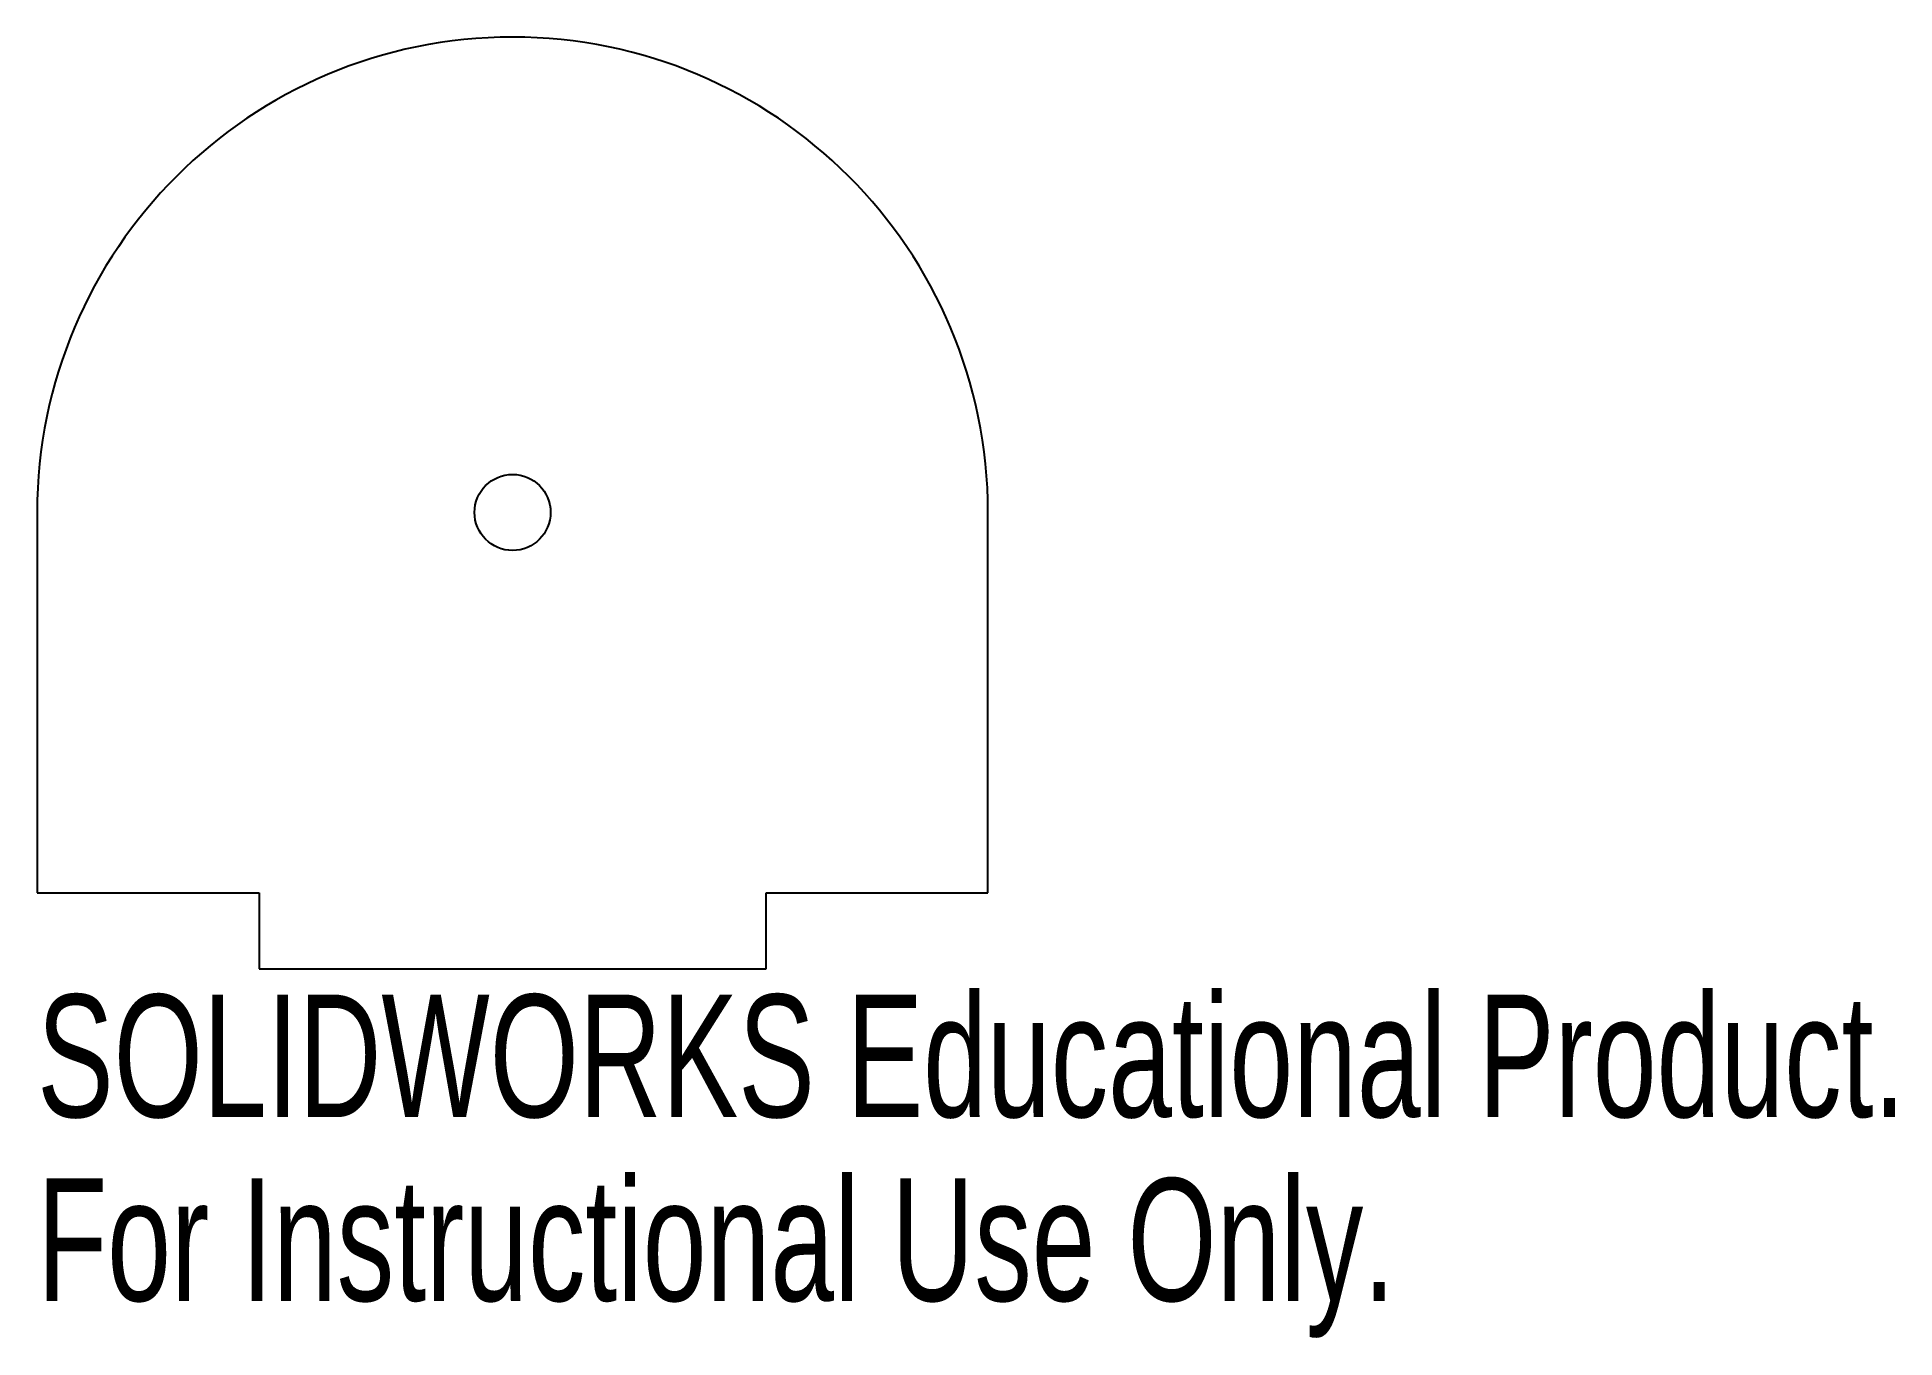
# Model space of a CAD drawing. Header units: millimetres. Extents: x -18.8 to 54.5, y -32.6 to 18.8.
import ezdxf

# ---------------------------------------------------------------- set-up
doc = ezdxf.new("R2010")
doc.units = ezdxf.units.MM
doc.styles.add('SLDTEXTSTYLE0', font='TXT', dxfattribs={"width": 0.7})

msp = doc.modelspace()

# ---------------------------------------------------------------- linework, layer by layer
at = {"color": 7, "linetype": 'Continuous', "lineweight": 25}
for p, q in [((-18.75, 0), (-18.75, -15)), ((18.75, -15), (18.75, 0)), ((-18.75, -15), (-10, -15)), ((-10, -15), (-10, -18)), ((10, -18), (10, -15)), ((10, -15), (18.75, -15)), ((-10, -18), (10, -18))]:
    msp.add_line(p, q, dxfattribs=at)
msp.add_circle((0, 0), 1.5, dxfattribs=at)
msp.add_arc((0, 0), 18.75, 0, 180, dxfattribs=at)

# ---------------------------------------------------------------- texts
at = {"color": 7, "linetype": 'Continuous', "char_height": 4.83362, "attachment_point": 1, "style": 'SLDTEXTSTYLE0'}
for s, insert in [('SOLIDWORKS Educational Product.', (-18.75, -19.02)), ('For Instructional Use Only.', (-18.75, -26.27))]:
    msp.add_mtext(s, dxfattribs=dict(at, insert=insert))

doc.saveas('drawing.dxf')
